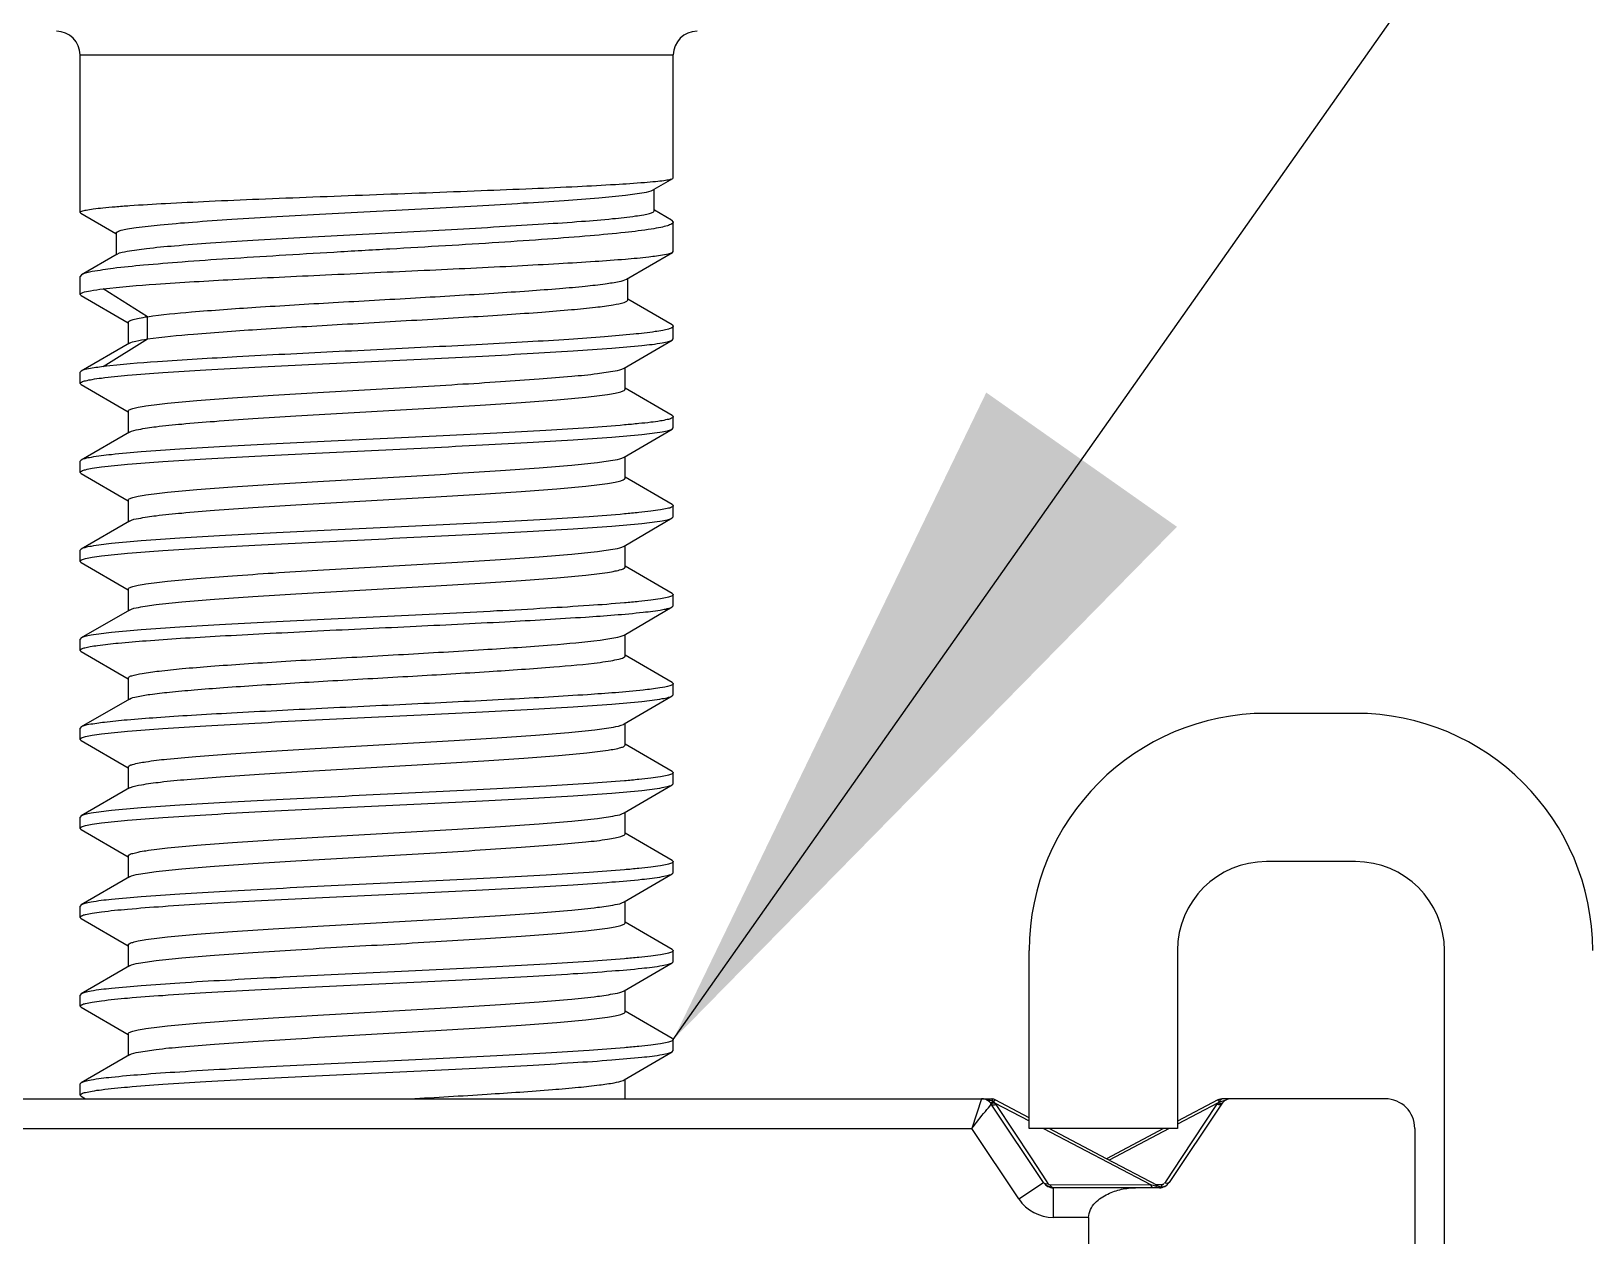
# Model space of a CAD drawing. Extents: x 185245 to 2166646, y -19957 to 815000.
# Drawn here: x 2007811.8 to 2008031.9, y 676203.1 to 676373 of the extents above; entities that cross this region are included whole.
import ezdxf

# ---------------------------------------------------------------- set-up
doc = ezdxf.new("R2010")
doc.units = 0
doc.header["$LTSCALE"] = 1000
doc.header["$MEASUREMENT"] = 0
doc.styles.get("Standard").update_dxf_attribs({"font": 'gbenor.shx', "bigfont": 'gbcbig.shx'})
doc.dimstyles.get("Standard").update_dxf_attribs({"dimscale": 100, "dimtxt": 3.5, "dimasz": 1, "dimexe": 2.5, "dimexo": 3, "dimgap": 1.5, "dimtad": 1, "dimdec": 0, "dimzin": 0, "dimdsep": 46, "dimtxsty": 'Standard', "dimblk": 'ARCHTICK', "dimcen": 0.09, "dimadec": 0, "dimazin": 0, "dimtfac": 1, "dimtdec": 0, "dimtix": 1, "dimtmove": 2, "dimatfit": 3, "dimfxl": 1, "dimtolj": 1, "dimtzin": 0, "dimarcsym": 0})

# ---------------------------------------------------------------- blocks, each defined once
blk = doc.blocks.new('gfhhrryyfd')
at = {"linetype": 'Continuous'}
for p, q in [((3695032.63, -1750827.34), (3695032.63, -1750805.14)), ((3695032.63, -1750827.34), (3695032.63, -1750805.14)), ((3695032.63, -1750805.14), (3695116.26, -1750805.14)), ((3695116.26, -1750822.46), (3695116.26, -1750805.14)), ((3695116.26, -1750822.46), (3695116.26, -1750805.14)), ((3695113.58, -1750824.06), (3695116.19, -1750822.54)), ((3695116.19, -1750822.54), (3695116.26, -1750822.46)), ((3695113.43, -1750824.14), (3695113.58, -1750824.06)), ((3695113.58, -1750827.1), (3695113.58, -1750824.06)), ((3695032.63, -1750827.34), (3695032.63, -1750827.32)), ((3695032.73, -1750827.45), (3695032.63, -1750827.34)), ((3695032.73, -1750827.45), (3695037.67, -1750830.33)), ((3695113.62, -1750827.04), (3695113.58, -1750827.02)), ((3695116.03, -1750828.44), (3695113.62, -1750827.04)), ((3695116.03, -1750828.44), (3695116.26, -1750828.71)), ((3695116.26, -1750832.84), (3695116.26, -1750828.71)), ((3695116.26, -1750832.84), (3695116.26, -1750828.71)), ((3695037.67, -1750830.33), (3695037.71, -1750830.35)), ((3695037.71, -1750830.26), (3695037.71, -1750833.3)), ((3695037.87, -1750833.21), (3695032.82, -1750836.14)), ((3695109.68, -1750836.74), (3695116.14, -1750832.98)), ((3695116.14, -1750832.98), (3695116.26, -1750832.84)), ((3695032.82, -1750836.14), (3695032.63, -1750836.36)), ((3695032.63, -1750838.91), (3695032.63, -1750836.36)), ((3695032.63, -1750838.91), (3695032.63, -1750836.36)), ((3695109.85, -1750839.68), (3695109.85, -1750836.64)), ((3695032.77, -1750839.07), (3695032.63, -1750838.91)), ((3695042.13, -1750842.04), (3695035.88, -1750838.11)), ((3695032.77, -1750839.07), (3695039.4, -1750842.93)), ((3695116.1, -1750843.21), (3695109.85, -1750839.59)), ((3695039.4, -1750842.83), (3695039.4, -1750845.87)), ((3695042.13, -1750845.18), (3695042.13, -1750842.04)), ((3695116.1, -1750843.21), (3695116.26, -1750843.4)), ((3695035.88, -1750849.09), (3695042.13, -1750845.18)), ((3695109.32, -1750849.3), (3695116.12, -1750845.34)), ((3695116.12, -1750845.34), (3695116.26, -1750845.18)), ((3695116.26, -1750845.18), (3695116.26, -1750843.4)), ((3695116.26, -1750845.18), (3695116.26, -1750843.4)), ((3695116.26, -1750843.4), (3695116.26, -1750843.43)), ((3695039.57, -1750845.77), (3695032.77, -1750849.72)), ((3695032.77, -1750849.72), (3695032.63, -1750849.88)), ((3695032.63, -1750851.45), (3695032.63, -1750849.88)), ((3695032.63, -1750851.45), (3695032.63, -1750849.88)), ((3695109.49, -1750852.24), (3695109.49, -1750849.2)), ((3695032.77, -1750851.62), (3695032.63, -1750851.45)), ((3695032.77, -1750851.62), (3695039.4, -1750855.48)), ((3695116.12, -1750855.99), (3695109.49, -1750852.14)), ((3695039.4, -1750855.38), (3695039.4, -1750858.42)), ((3695116.12, -1750855.99), (3695116.26, -1750856.15)), ((3695116.26, -1750857.73), (3695116.26, -1750856.15)), ((3695116.26, -1750857.73), (3695116.26, -1750856.15)), ((3695116.26, -1750856.15), (3695116.26, -1750856.18)), ((3695039.57, -1750858.32), (3695032.77, -1750862.26)), ((3695109.32, -1750861.85), (3695116.12, -1750857.89)), ((3695116.12, -1750857.89), (3695116.26, -1750857.73)), ((3695032.77, -1750862.26), (3695032.63, -1750862.43)), ((3695032.63, -1750864), (3695032.63, -1750862.43)), ((3695032.63, -1750864), (3695032.63, -1750862.43)), ((3695109.49, -1750864.79), (3695109.49, -1750861.75)), ((3695032.77, -1750864.16), (3695032.63, -1750864)), ((3695032.77, -1750864.16), (3695039.4, -1750868.02)), ((3695116.12, -1750868.53), (3695109.49, -1750864.69)), ((3695039.4, -1750867.92), (3695039.4, -1750870.96)), ((3695116.12, -1750868.53), (3695116.26, -1750868.7)), ((3695116.26, -1750870.27), (3695116.26, -1750868.7)), ((3695116.26, -1750870.27), (3695116.26, -1750868.7)), ((3695116.26, -1750868.7), (3695116.26, -1750868.72)), ((3695039.57, -1750870.86), (3695032.77, -1750874.81)), ((3695109.32, -1750874.39), (3695116.12, -1750870.43)), ((3695116.12, -1750870.43), (3695116.26, -1750870.27)), ((3695032.77, -1750874.81), (3695032.63, -1750874.97)), ((3695032.63, -1750876.54), (3695032.63, -1750874.97)), ((3695032.63, -1750876.54), (3695032.63, -1750874.97)), ((3695109.49, -1750877.33), (3695109.49, -1750874.29)), ((3695032.77, -1750876.71), (3695032.63, -1750876.54)), ((3695032.77, -1750876.71), (3695039.4, -1750880.57)), ((3695116.12, -1750881.08), (3695109.49, -1750877.24)), ((3695039.4, -1750880.47), (3695039.4, -1750883.51)), ((3695109.32, -1750886.94), (3695116.12, -1750882.98)), ((3695116.12, -1750881.08), (3695116.26, -1750881.24)), ((3695116.12, -1750882.98), (3695116.26, -1750882.82)), ((3695116.26, -1750882.82), (3695116.26, -1750881.24)), ((3695116.26, -1750882.82), (3695116.26, -1750881.24)), ((3695116.26, -1750881.24), (3695116.26, -1750881.27)), ((3695039.57, -1750883.41), (3695032.77, -1750887.35)), ((3695032.77, -1750887.35), (3695032.63, -1750887.52)), ((3695109.49, -1750889.88), (3695109.49, -1750886.84)), ((3695032.63, -1750889.09), (3695032.63, -1750887.52)), ((3695032.63, -1750889.09), (3695032.63, -1750887.52)), ((3695032.63, -1750889.09), (3695032.63, -1750889.07)), ((3695032.77, -1750889.25), (3695032.63, -1750889.09)), ((3695032.77, -1750889.25), (3695039.4, -1750893.11)), ((3695116.12, -1750893.63), (3695109.49, -1750889.78)), ((3695039.4, -1750893.02), (3695039.4, -1750896.05)), ((3695116.12, -1750893.63), (3695116.26, -1750893.79)), ((3695116.26, -1750895.36), (3695116.26, -1750893.79)), ((3695116.26, -1750895.36), (3695116.26, -1750893.79)), ((3695039.57, -1750895.96), (3695032.77, -1750899.9)), ((3695109.32, -1750899.48), (3695116.12, -1750895.53)), ((3695116.12, -1750895.53), (3695116.26, -1750895.36)), ((3695199.9, -1750897.97), (3695212.44, -1750897.97)), ((3695032.77, -1750899.9), (3695032.63, -1750900.06)), ((3695032.63, -1750901.63), (3695032.63, -1750900.06)), ((3695109.23, -1750899.53), (3695109.32, -1750899.48)), ((3695109.49, -1750902.42), (3695109.49, -1750899.39)), ((3695032.77, -1750901.8), (3695032.63, -1750901.63)), ((3695032.77, -1750901.8), (3695039.4, -1750905.66)), ((3695116.12, -1750906.17), (3695109.49, -1750902.33)), ((3695039.4, -1750905.56), (3695039.4, -1750908.6)), ((3695116.12, -1750906.17), (3695116.26, -1750906.34)), ((3695116.26, -1750907.91), (3695116.26, -1750906.34)), ((3695116.26, -1750907.91), (3695116.26, -1750906.34)), ((3695116.26, -1750906.34), (3695116.26, -1750906.36)), ((3695039.57, -1750908.5), (3695032.77, -1750912.44)), ((3695039.57, -1750908.5), (3695039.75, -1750908.42)), ((3695109.32, -1750912.03), (3695116.12, -1750908.07)), ((3695116.12, -1750908.07), (3695116.26, -1750907.91)), ((3695032.77, -1750912.44), (3695032.63, -1750912.61)), ((3695032.63, -1750914.18), (3695032.63, -1750912.61)), ((3695032.63, -1750914.18), (3695032.63, -1750912.61)), ((3695109.49, -1750914.97), (3695109.49, -1750911.93)), ((3695032.77, -1750914.34), (3695032.63, -1750914.18)), ((3695032.77, -1750914.34), (3695039.4, -1750918.2)), ((3695116.12, -1750918.72), (3695109.49, -1750914.87)), ((3695039.4, -1750918.11), (3695039.4, -1750921.14)), ((3695116.12, -1750918.72), (3695116.26, -1750918.88)), ((3695116.26, -1750920.45), (3695116.26, -1750918.88)), ((3695116.26, -1750920.45), (3695116.26, -1750918.88)), ((3695116.26, -1750918.88), (3695116.26, -1750918.9)), ((3695212.44, -1750918.88), (3695199.9, -1750918.88)), ((3695039.57, -1750921.05), (3695032.77, -1750924.99)), ((3695109.32, -1750924.57), (3695116.12, -1750920.62)), ((3695116.12, -1750920.62), (3695116.26, -1750920.45)), ((3695109.49, -1750927.51), (3695109.49, -1750924.48)), ((3695032.77, -1750924.99), (3695032.63, -1750925.15)), ((3695032.63, -1750926.72), (3695032.63, -1750925.15)), ((3695032.63, -1750926.72), (3695032.63, -1750925.15)), ((3695032.77, -1750926.89), (3695032.63, -1750926.72)), ((3695032.77, -1750926.89), (3695039.4, -1750930.75)), ((3695116.12, -1750931.26), (3695109.49, -1750927.42)), ((3695039.4, -1750930.65), (3695039.4, -1750933.69)), ((3695116.12, -1750931.26), (3695116.26, -1750931.43)), ((3695116.26, -1750933), (3695116.26, -1750931.43)), ((3695116.26, -1750933), (3695116.26, -1750931.43)), ((3695116.26, -1750931.43), (3695116.26, -1750931.45)), ((3695166.44, -1750956.52), (3695166.44, -1750931.43)), ((3695187.35, -1750931.43), (3695187.35, -1750956.52)), ((3695224.99, -1751207.42), (3695224.99, -1750931.43)), ((3695039.57, -1750933.59), (3695032.77, -1750937.53)), ((3695109.32, -1750937.12), (3695116.12, -1750933.16)), ((3695116.12, -1750933.16), (3695116.26, -1750933)), ((3695032.77, -1750937.53), (3695032.63, -1750937.7)), ((3695032.63, -1750939.27), (3695032.63, -1750937.7)), ((3695032.63, -1750939.27), (3695032.63, -1750937.7)), ((3695109.49, -1750940.06), (3695109.49, -1750937.02)), ((3695032.77, -1750939.43), (3695032.63, -1750939.27)), ((3695032.77, -1750939.43), (3695039.4, -1750943.29)), ((3695116.12, -1750943.81), (3695109.49, -1750939.96)), ((3695039.4, -1750943.2), (3695039.4, -1750946.23)), ((3695116.12, -1750943.81), (3695116.26, -1750943.97)), ((3695116.26, -1750945.54), (3695116.26, -1750943.97)), ((3695116.26, -1750945.54), (3695116.26, -1750943.97)), ((3695116.26, -1750943.97), (3695116.26, -1750943.99)), ((3695039.57, -1750946.14), (3695032.77, -1750950.08)), ((3695109.32, -1750949.66), (3695116.12, -1750945.71)), ((3695116.12, -1750945.71), (3695116.26, -1750945.54)), ((3695032.77, -1750950.08), (3695032.63, -1750950.24)), ((3695032.63, -1750951.82), (3695032.63, -1750950.24)), ((3695032.63, -1750951.82), (3695032.63, -1750950.24)), ((3695109.17, -1750949.74), (3695109.32, -1750949.66)), ((3695109.49, -1750952.34), (3695109.49, -1750949.57)), ((3694989.2, -1750952.34), (3695161.03, -1750952.34)), ((3695032.77, -1750951.98), (3695032.63, -1750951.82)), ((3695032.77, -1750951.98), (3695033.38, -1750952.34)), ((3695159.7, -1750952.34), (3695158.35, -1750956.52)), ((3695160.98, -1750952.9), (3695160.92, -1750952.87)), ((3695161.03, -1750952.92), (3695160.98, -1750952.9)), ((3695168.46, -1750964.14), (3695161.09, -1750953.08)), ((3695161.28, -1750952.97), (3695161.53, -1750952.88)), ((3695161.43, -1750952.82), (3695161.63, -1750952.48)), ((3695161.44, -1750952.81), (3695161.49, -1750952.84)), ((3695161.49, -1750952.84), (3695161.53, -1750952.88)), ((3695161.53, -1750952.88), (3695166.44, -1750955.46)), ((3695166.44, -1750955.03), (3695161.62, -1750952.48)), ((3695161.73, -1750953.15), (3695166.7, -1750960.68)), ((3695193.55, -1750953.08), (3695186.18, -1750964.14)), ((3695193.04, -1750952.48), (3695187.35, -1750955.48)), ((3695193.08, -1750952.91), (3695187.35, -1750955.92)), ((3695187.94, -1750960.63), (3695192.9, -1750953.14)), ((3695193.08, -1750952.91), (3695193.21, -1750952.8)), ((3695193.33, -1750953), (3695193.08, -1750952.91)), ((3695193.3, -1750952.6), (3695193.23, -1750952.75)), ((3695194.82, -1750952.34), (3695193.62, -1750952.34)), ((3695194.51, -1750952.34), (3695193.65, -1750952.34)), ((3695193.77, -1750952.63), (3695194.22, -1750952.48)), ((3695216.63, -1750952.34), (3695194.94, -1750952.34)), ((3694990.54, -1750956.52), (3695158.35, -1750956.52)), ((3695164.98, -1750966.46), (3695158.35, -1750956.52)), ((3695187.35, -1750956.52), (3695166.44, -1750956.52)), ((3695168.46, -1750956.52), (3695183.55, -1750964.44)), ((3695177.32, -1750960.78), (3695169.26, -1750956.52)), ((3695185.39, -1750956.52), (3695177.32, -1750960.78)), ((3695186.18, -1750956.54), (3695177.72, -1750960.99)), ((3695220.81, -1750956.52), (3695220.81, -1751015.06)), ((3695166.7, -1750960.68), (3695168.82, -1750963.9)), ((3695184.52, -1750964.58), (3695177.32, -1750960.78)), ((3695185.79, -1750963.88), (3695187.94, -1750960.63)), ((3695164.98, -1750966.46), (3695168.46, -1750964.14)), ((3695168.82, -1750963.9), (3695169.09, -1750964.3)), ((3695169.44, -1750964.49), (3695183.55, -1750964.44)), ((3695183.55, -1750964.44), (3695183.94, -1750964.53)), ((3695184.24, -1750964.43), (3695185.19, -1750964.44)), ((3695185.08, -1750964.68), (3695185.19, -1750964.44)), ((3695185.54, -1750964.25), (3695185.69, -1750964.03)), ((3695185.82, -1750964.28), (3695185.54, -1750964.25)), ((3695185.69, -1750964.03), (3695185.79, -1750963.88)), ((3695169.85, -1750969.06), (3695169.85, -1750964.88)), ((3695184.79, -1750964.88), (3695169.85, -1750964.88)), ((3695183.94, -1750964.53), (3695184.05, -1750964.56)), ((3695184.05, -1750964.56), (3695184.27, -1750964.61)), ((3695184.39, -1750964.73), (3695184.27, -1750964.61)), ((3695174.81, -1750969.06), (3695169.85, -1750969.06)), ((3695174.81, -1750969.06), (3695174.81, -1751015.06))]:
    blk.add_line(p, q, dxfattribs=at)
for centre, radius, start, end in [((3695029.28, -1750805.14), 3.35, 0, 90), ((3695119.61, -1750805.14), 3.35, 90, 180), ((3695116.11, -1750828.71), 0.155, 352.473, 359.9874), ((3695199.9, -1750931.43), 33.45, 90, 180), ((3695212.44, -1750931.43), 33.45, 0, 90), ((3695199.9, -1750931.43), 12.55, 90, 180), ((3695212.44, -1750931.43), 12.55, 0, 90), ((3695159.7, -1750956.15), 3.81, 80.5318, 90.0397), ((3695159.7, -1750954.01), 1.67, 33.6901, 90), ((3695159.9, -1750955.34), 2.97, 67.0808, 71.6139), ((3695160.02, -1750955.04), 2.65, 62.2609, 67.0902), ((3695160.11, -1750954.87), 2.46, 61.176, 62.2111), ((3695160.48, -1750953.07), 0.982, 32.6852, 34.7374), ((3695160.17, -1750954.76), 2.34, 57.7436, 61.1962), ((3695160.37, -1750953.13), 1.11, 29.1761, 32.7458), ((3695160.48, -1750953.08), 0.987, 24.8124, 29.1852), ((3695160.58, -1750953.03), 0.872, 19.6457, 24.8196), ((3695160.68, -1750952.99), 0.767, 13.0088, 19.662), ((3695159.3, -1750954.75), 2.92, 33.3657, 39.9733), ((3695195.36, -1750954.77), 2.94, 140.7761, 146.4499), ((3695208.03, -1751001.63), 51.03, 106.6154, 106.8895), ((3695194.03, -1750953.04), 0.853, 160.2304, 163.9636), ((3695187.91, -1750934.2), 19.34, 286.6266, 287.6315), ((3695194.94, -1750954.01), 1.67, 90, 146.3099), ((3695216.63, -1750956.52), 4.18, 0, 90), ((3695169.85, -1750963.21), 1.67, 213.6901, 270), ((3695184.79, -1750963.21), 1.67, 270, 326.3099), ((3695169.85, -1750963.21), 5.85, 213.6901, 270), ((3695169.53, -1750963.47), 1.25, 242.3724, 264.9828), ((3695184.38, -1750964.11), 0.518, 256.9317, 262.7384), ((3695185.11, -1750963.48), 1.25, 242.1358, 297.4642), ((3695184.44, -1750964.26), 0.756, 323.4647, 326.9897)]:
    blk.add_arc(centre, radius, start, end, dxfattribs=at)
for points, knots in [([(3695032.63, -1750827.32), (3695032.66, -1750827.23), (3695033.01, -1750827.11), (3695033.58, -1750826.97), (3695034.61, -1750826.82), (3695035.95, -1750826.67), (3695037.67, -1750826.52), (3695040.61, -1750826.3), (3695045.03, -1750826.04), (3695051.1, -1750825.74), (3695058.03, -1750825.44), (3695065.57, -1750825.15), (3695073.43, -1750824.85), (3695081.32, -1750824.56), (3695088.97, -1750824.27), (3695096.08, -1750823.98), (3695102.39, -1750823.7), (3695107.68, -1750823.42), (3695111.36, -1750823.18), (3695113.64, -1750822.98), (3695114.83, -1750822.85), (3695115.63, -1750822.71), (3695116.06, -1750822.62), (3695116.19, -1750822.54)], [0, 0, 0, 0, 0.003381, 0.010986, 0.023001, 0.039366, 0.059948, 0.084568, 0.144999, 0.218466, 0.30228, 0.393369, 0.488398, 0.583881, 0.67631, 0.762298, 0.838693, 0.902698, 0.951975, 0.970513, 0.984751, 0.994586, 1, 1, 1, 1]), ([(3695037.71, -1750830.26), (3695037.71, -1750830.17), (3695038, -1750829.98), (3695038.51, -1750829.83), (3695039.41, -1750829.63), (3695041.23, -1750829.36), (3695044.29, -1750829.03), (3695048.8, -1750828.66), (3695054.29, -1750828.28), (3695060.55, -1750827.91), (3695067.35, -1750827.53), (3695074.44, -1750827.15), (3695081.56, -1750826.78), (3695088.45, -1750826.4), (3695094.86, -1750826.03), (3695100.58, -1750825.67), (3695105.39, -1750825.3), (3695109.16, -1750824.97), (3695111.7, -1750824.59), (3695113.04, -1750824.37), (3695113.43, -1750824.14)], [0, 0, 0, 0, 0.003478, 0.010905, 0.022714, 0.038888, 0.08377, 0.143931, 0.217105, 0.300546, 0.391147, 0.485568, 0.580364, 0.672117, 0.757557, 0.833683, 0.897862, 0.947927, 0.982266, 1, 1, 1, 1]), ([(3695037.87, -1750833.21), (3695038.29, -1750832.97), (3695039.7, -1750832.74), (3695042.37, -1750832.34), (3695046.31, -1750832), (3695051.3, -1750831.61), (3695057.19, -1750831.24), (3695063.74, -1750830.86), (3695070.71, -1750830.49), (3695077.85, -1750830.11), (3695084.89, -1750829.74), (3695091.58, -1750829.36), (3695097.69, -1750828.99), (3695103, -1750828.63), (3695107.33, -1750828.27), (3695110.26, -1750827.95), (3695111.98, -1750827.69), (3695112.83, -1750827.5), (3695113.32, -1750827.36), (3695113.58, -1750827.19), (3695113.58, -1750827.1)], [0, 0, 0, 0, 0.01879, 0.054986, 0.107411, 0.174108, 0.252565, 0.339846, 0.432717, 0.527771, 0.621558, 0.710715, 0.792084, 0.862827, 0.920523, 0.963255, 0.978576, 0.989732, 0.99673, 1, 1, 1, 1]), ([(3695116.26, -1750828.73), (3695116.25, -1750828.83), (3695115.94, -1750829.05), (3695115.35, -1750829.25), (3695114.37, -1750829.49), (3695112.39, -1750829.83), (3695109.07, -1750830.23), (3695104.2, -1750830.68), (3695098.25, -1750831.14), (3695091.45, -1750831.6), (3695084.04, -1750832.06), (3695076.28, -1750832.51), (3695068.46, -1750832.96), (3695060.85, -1750833.42), (3695053.74, -1750833.86), (3695047.36, -1750834.3), (3695041.96, -1750834.75), (3695037.71, -1750835.15), (3695034.82, -1750835.6), (3695033.28, -1750835.87), (3695032.82, -1750836.14)], [0, 0, 0, 0, 0.003886, 0.011519, 0.02334, 0.039356, 0.083514, 0.142565, 0.214445, 0.296599, 0.386099, 0.479746, 0.574189, 0.666041, 0.75202, 0.829053, 0.894388, 0.945711, 0.981256, 1, 1, 1, 1]), ([(3695035.88, -1750838.11), (3695038.34, -1750837.81), (3695044.44, -1750837.35), (3695054.89, -1750836.73), (3695067.5, -1750836.13), (3695080.88, -1750835.51), (3695091.84, -1750835), (3695099.87, -1750834.56), (3695104.95, -1750834.26), (3695109.18, -1750833.95), (3695112.46, -1750833.67), (3695114.65, -1750833.35), (3695115.81, -1750833.18), (3695116.14, -1750832.98)], [0, 0, 0, 0, 0.092558, 0.227667, 0.390531, 0.563263, 0.72685, 0.799502, 0.863318, 0.916535, 0.9577, 0.985721, 1, 1, 1, 1]), ([(3695042.13, -1750842.04), (3695044.18, -1750841.74), (3695049.27, -1750841.27), (3695058, -1750840.65), (3695068.54, -1750840.03), (3695079.73, -1750839.4), (3695088.92, -1750838.86), (3695095.68, -1750838.41), (3695099.98, -1750838.09), (3695103.58, -1750837.77), (3695106.4, -1750837.46), (3695108.34, -1750837.14), (3695109.37, -1750836.92), (3695109.68, -1750836.74)], [0, 0, 0, 0, 0.091917, 0.225875, 0.387382, 0.558899, 0.721827, 0.794479, 0.858578, 0.912404, 0.954539, 0.98392, 1, 1, 1, 1]), ([(3695032.63, -1750838.91), (3695032.63, -1750838.88), (3695032.7, -1750838.73), (3695032.87, -1750838.69), (3695032.99, -1750838.64)], [0, 0, 0, 0, 0.150032, 1, 1, 1, 1]), ([(3695032.99, -1750838.64), (3695033.35, -1750838.52), (3695034.31, -1750838.33), (3695035.28, -1750838.19), (3695035.88, -1750838.11)], [0, 0, 0, 0, 0.381972, 1, 1, 1, 1]), ([(3695042.13, -1750845.18), (3695044.28, -1750844.86), (3695049.62, -1750844.38), (3695058.78, -1750843.74), (3695069.79, -1750843.1), (3695079.54, -1750842.55), (3695087.29, -1750842.09), (3695092.65, -1750841.75), (3695097.49, -1750841.42), (3695101.64, -1750841.09), (3695105.02, -1750840.75), (3695107.48, -1750840.44), (3695108.99, -1750840.15), (3695109.66, -1750839.92), (3695109.85, -1750839.75), (3695109.85, -1750839.68)], [0, 0, 0, 0, 0.095824, 0.236156, 0.404676, 0.581721, 0.666965, 0.74667, 0.818513, 0.880413, 0.930596, 0.967658, 0.990667, 0.99686, 1, 1, 1, 1]), ([(3695039.4, -1750842.83), (3695039.4, -1750842.75), (3695039.68, -1750842.56), (3695040.18, -1750842.41), (3695041.05, -1750842.21), (3695041.73, -1750842.1), (3695042.13, -1750842.04)], [0, 0, 0, 0, 0.090831, 0.281881, 0.585261, 1, 1, 1, 1]), ([(3695032.63, -1750851.45), (3695032.63, -1750851.36), (3695032.95, -1750851.18), (3695033.49, -1750851.04), (3695034.46, -1750850.85), (3695036.42, -1750850.58), (3695039.75, -1750850.25), (3695044.64, -1750849.89), (3695050.62, -1750849.52), (3695057.47, -1750849.15), (3695064.93, -1750848.77), (3695072.75, -1750848.4), (3695080.62, -1750848.02), (3695088.27, -1750847.65), (3695095.42, -1750847.27), (3695101.8, -1750846.9), (3695107.19, -1750846.54), (3695111.38, -1750846.17), (3695114.06, -1750845.86), (3695115.49, -1750845.58), (3695115.96, -1750845.44), (3695116.12, -1750845.34)], [0, 0, 0, 0, 0.00322, 0.0104, 0.021911, 0.037725, 0.081756, 0.140993, 0.213313, 0.296099, 0.38634, 0.48076, 0.575929, 0.668382, 0.754759, 0.831923, 0.897075, 0.947869, 0.982512, 0.993416, 1, 1, 1, 1]), ([(3695116.26, -1750843.43), (3695116.24, -1750843.51), (3695115.98, -1750843.67), (3695115.49, -1750843.82), (3695114.68, -1750844), (3695113.05, -1750844.26), (3695110.31, -1750844.57), (3695106.27, -1750844.92), (3695101.29, -1750845.27), (3695095.54, -1750845.62), (3695089.18, -1750845.97), (3695080.01, -1750846.44), (3695068.48, -1750847), (3695055.5, -1750847.65), (3695044.71, -1750848.3), (3695038.42, -1750848.78), (3695035.88, -1750849.09)], [0, 0, 0, 0, 0.0033, 0.009857, 0.019984, 0.033682, 0.071486, 0.122281, 0.18463, 0.256736, 0.336512, 0.421646, 0.598027, 0.76553, 0.904858, 1, 1, 1, 1]), ([(3695039.57, -1750845.77), (3695039.85, -1750845.62), (3695040.72, -1750845.41), (3695041.57, -1750845.26), (3695042.13, -1750845.18)], [0, 0, 0, 0, 0.360548, 1, 1, 1, 1]), ([(3695035.88, -1750849.09), (3695035.19, -1750849.17), (3695034.16, -1750849.34), (3695033.09, -1750849.53), (3695032.77, -1750849.72)], [0, 0, 0, 0, 0.654168, 1, 1, 1, 1]), ([(3695039.4, -1750855.38), (3695039.4, -1750855.3), (3695039.65, -1750855.11), (3695040.12, -1750854.97), (3695040.92, -1750854.78), (3695042.55, -1750854.51), (3695045.31, -1750854.19), (3695049.37, -1750853.82), (3695054.34, -1750853.46), (3695060.03, -1750853.08), (3695066.24, -1750852.71), (3695074.91, -1750852.22), (3695083.5, -1750851.73), (3695091.7, -1750851.22), (3695097.07, -1750850.85), (3695101.61, -1750850.48), (3695105.2, -1750850.14), (3695107.64, -1750849.76), (3695108.94, -1750849.53), (3695109.32, -1750849.3)], [0, 0, 0, 0, 0.003516, 0.010771, 0.022251, 0.037963, 0.081622, 0.14032, 0.211989, 0.294071, 0.383621, 0.477423, 0.664258, 0.750574, 0.827953, 0.893625, 0.945254, 0.981055, 1, 1, 1, 1]), ([(3695039.57, -1750858.32), (3695039.96, -1750858.1), (3695041.26, -1750857.86), (3695043.7, -1750857.48), (3695047.29, -1750857.14), (3695051.83, -1750856.77), (3695057.2, -1750856.4), (3695065.4, -1750855.89), (3695073.99, -1750855.41), (3695082.66, -1750854.91), (3695088.87, -1750854.54), (3695094.56, -1750854.17), (3695099.53, -1750853.8), (3695103.59, -1750853.44), (3695106.34, -1750853.11), (3695107.97, -1750852.85), (3695108.77, -1750852.65), (3695109.24, -1750852.51), (3695109.49, -1750852.33), (3695109.49, -1750852.24)], [0, 0, 0, 0, 0.018976, 0.054803, 0.106452, 0.172137, 0.249523, 0.33584, 0.522662, 0.616451, 0.705987, 0.788054, 0.859709, 0.918395, 0.962045, 0.977755, 0.98923, 0.996486, 1, 1, 1, 1]), ([(3695116.26, -1750856.18), (3695116.24, -1750856.27), (3695115.9, -1750856.43), (3695115.32, -1750856.59), (3695114.31, -1750856.78), (3695112.98, -1750856.96), (3695111.29, -1750857.14), (3695108.39, -1750857.41), (3695104.02, -1750857.73), (3695098.02, -1750858.1), (3695091.17, -1750858.47), (3695083.72, -1750858.85), (3695075.93, -1750859.22), (3695068.08, -1750859.59), (3695060.47, -1750859.97), (3695053.36, -1750860.34), (3695047.01, -1750860.71), (3695041.65, -1750861.07), (3695037.49, -1750861.44), (3695034.82, -1750861.75), (3695033.4, -1750862.03), (3695032.93, -1750862.17), (3695032.77, -1750862.26)], [0, 0, 0, 0, 0.003588, 0.01121, 0.023135, 0.039326, 0.059664, 0.083976, 0.143635, 0.216182, 0.29901, 0.389133, 0.483302, 0.578116, 0.670151, 0.75609, 0.832833, 0.897615, 0.948118, 0.982576, 0.993432, 1, 1, 1, 1]), ([(3695032.63, -1750864), (3695032.63, -1750863.91), (3695032.95, -1750863.73), (3695033.49, -1750863.59), (3695034.46, -1750863.39), (3695036.42, -1750863.12), (3695039.75, -1750862.8), (3695044.64, -1750862.43), (3695050.62, -1750862.06), (3695057.47, -1750861.69), (3695064.93, -1750861.32), (3695072.75, -1750860.94), (3695080.62, -1750860.57), (3695088.27, -1750860.19), (3695095.42, -1750859.82), (3695101.8, -1750859.45), (3695107.19, -1750859.08), (3695111.38, -1750858.71), (3695114.06, -1750858.41), (3695115.49, -1750858.12), (3695115.96, -1750857.98), (3695116.12, -1750857.89)], [0, 0, 0, 0, 0.00322, 0.0104, 0.021911, 0.037726, 0.081758, 0.140994, 0.213314, 0.296099, 0.38634, 0.48076, 0.575927, 0.668379, 0.754757, 0.831923, 0.897075, 0.947869, 0.982512, 0.993416, 1, 1, 1, 1]), ([(3695039.4, -1750867.92), (3695039.4, -1750867.84), (3695039.65, -1750867.66), (3695040.12, -1750867.52), (3695040.92, -1750867.32), (3695042.55, -1750867.06), (3695045.31, -1750866.73), (3695049.37, -1750866.37), (3695054.34, -1750866), (3695060.03, -1750865.63), (3695066.24, -1750865.26), (3695074.91, -1750864.76), (3695083.5, -1750864.28), (3695091.7, -1750863.77), (3695097.07, -1750863.4), (3695101.61, -1750863.03), (3695105.2, -1750862.68), (3695107.64, -1750862.3), (3695108.94, -1750862.07), (3695109.32, -1750861.85)], [0, 0, 0, 0, 0.003515, 0.010772, 0.02225, 0.037963, 0.081622, 0.14032, 0.21199, 0.294071, 0.383622, 0.477423, 0.664258, 0.750574, 0.827954, 0.893625, 0.945254, 0.981055, 1, 1, 1, 1]), ([(3695039.57, -1750870.86), (3695039.96, -1750870.64), (3695041.26, -1750870.41), (3695043.7, -1750870.03), (3695047.29, -1750869.69), (3695051.83, -1750869.31), (3695057.2, -1750868.95), (3695065.4, -1750868.44), (3695073.99, -1750867.95), (3695082.66, -1750867.46), (3695088.87, -1750867.08), (3695094.56, -1750866.71), (3695099.53, -1750866.34), (3695103.59, -1750865.98), (3695106.34, -1750865.66), (3695107.97, -1750865.39), (3695108.77, -1750865.2), (3695109.24, -1750865.05), (3695109.49, -1750864.87), (3695109.49, -1750864.79)], [0, 0, 0, 0, 0.018976, 0.054803, 0.106452, 0.172137, 0.249523, 0.335841, 0.522662, 0.616452, 0.705988, 0.788055, 0.85971, 0.918396, 0.962045, 0.977753, 0.989231, 0.996484, 1, 1, 1, 1]), ([(3695116.26, -1750868.72), (3695116.24, -1750868.82), (3695115.9, -1750868.98), (3695115.32, -1750869.14), (3695114.31, -1750869.32), (3695112.98, -1750869.5), (3695111.29, -1750869.69), (3695108.39, -1750869.96), (3695104.02, -1750870.28), (3695098.02, -1750870.65), (3695091.17, -1750871.02), (3695083.72, -1750871.39), (3695075.93, -1750871.77), (3695068.08, -1750872.14), (3695060.47, -1750872.51), (3695053.36, -1750872.88), (3695047.01, -1750873.26), (3695041.65, -1750873.62), (3695037.49, -1750873.99), (3695034.82, -1750874.29), (3695033.4, -1750874.58), (3695032.93, -1750874.72), (3695032.77, -1750874.81)], [0, 0, 0, 0, 0.003588, 0.011209, 0.023134, 0.039324, 0.059662, 0.083974, 0.143632, 0.21618, 0.299009, 0.389132, 0.4833, 0.578113, 0.670149, 0.756088, 0.83283, 0.897612, 0.948116, 0.982575, 0.993432, 1, 1, 1, 1]), ([(3695032.63, -1750876.54), (3695032.63, -1750876.45), (3695032.95, -1750876.27), (3695033.49, -1750876.13), (3695034.46, -1750875.94), (3695036.42, -1750875.67), (3695039.75, -1750875.34), (3695044.64, -1750874.98), (3695050.62, -1750874.61), (3695057.47, -1750874.24), (3695064.93, -1750873.86), (3695072.75, -1750873.49), (3695080.62, -1750873.11), (3695088.27, -1750872.74), (3695095.42, -1750872.37), (3695101.8, -1750871.99), (3695107.19, -1750871.63), (3695111.38, -1750871.26), (3695114.06, -1750870.95), (3695115.49, -1750870.67), (3695115.96, -1750870.53), (3695116.12, -1750870.43)], [0, 0, 0, 0, 0.00322, 0.0104, 0.021911, 0.037726, 0.081758, 0.140994, 0.213312, 0.296095, 0.386336, 0.480757, 0.575924, 0.668376, 0.754755, 0.831922, 0.897076, 0.94787, 0.982512, 0.993416, 1, 1, 1, 1]), ([(3695039.4, -1750880.47), (3695039.4, -1750880.39), (3695039.65, -1750880.2), (3695040.12, -1750880.06), (3695040.92, -1750879.87), (3695042.55, -1750879.6), (3695045.31, -1750879.28), (3695049.37, -1750878.91), (3695054.34, -1750878.55), (3695060.03, -1750878.17), (3695066.24, -1750877.8), (3695074.91, -1750877.31), (3695083.5, -1750876.82), (3695091.7, -1750876.31), (3695097.07, -1750875.94), (3695101.61, -1750875.57), (3695105.2, -1750875.23), (3695107.64, -1750874.85), (3695108.94, -1750874.62), (3695109.32, -1750874.39)], [0, 0, 0, 0, 0.003515, 0.010772, 0.02225, 0.037963, 0.081622, 0.14032, 0.21199, 0.294071, 0.383622, 0.477423, 0.664258, 0.750575, 0.827954, 0.893625, 0.945255, 0.981055, 1, 1, 1, 1]), ([(3695039.57, -1750883.41), (3695039.96, -1750883.19), (3695041.26, -1750882.95), (3695043.7, -1750882.57), (3695047.29, -1750882.23), (3695051.83, -1750881.86), (3695057.2, -1750881.49), (3695065.4, -1750880.98), (3695073.99, -1750880.5), (3695082.66, -1750880), (3695088.87, -1750879.63), (3695094.56, -1750879.26), (3695099.53, -1750878.89), (3695103.59, -1750878.53), (3695106.34, -1750878.2), (3695107.97, -1750877.94), (3695108.77, -1750877.74), (3695109.24, -1750877.6), (3695109.49, -1750877.42), (3695109.49, -1750877.33)], [0, 0, 0, 0, 0.018976, 0.054802, 0.106452, 0.172137, 0.249523, 0.33584, 0.522662, 0.616451, 0.705987, 0.788054, 0.85971, 0.918396, 0.962045, 0.977753, 0.989231, 0.996484, 1, 1, 1, 1]), ([(3695116.26, -1750881.27), (3695116.24, -1750881.36), (3695115.9, -1750881.52), (3695115.32, -1750881.68), (3695114.31, -1750881.87), (3695112.98, -1750882.05), (3695111.29, -1750882.23), (3695108.39, -1750882.5), (3695104.02, -1750882.82), (3695098.02, -1750883.19), (3695091.17, -1750883.56), (3695083.72, -1750883.94), (3695075.93, -1750884.31), (3695068.08, -1750884.68), (3695060.47, -1750885.06), (3695053.36, -1750885.43), (3695047.01, -1750885.8), (3695041.65, -1750886.16), (3695037.49, -1750886.53), (3695034.82, -1750886.84), (3695033.4, -1750887.12), (3695032.93, -1750887.26), (3695032.77, -1750887.35)], [0, 0, 0, 0, 0.003588, 0.011208, 0.023133, 0.039323, 0.05966, 0.083972, 0.14363, 0.21618, 0.29901, 0.389134, 0.483301, 0.578116, 0.670152, 0.75609, 0.832831, 0.897611, 0.948116, 0.982575, 0.993432, 1, 1, 1, 1]), ([(3695112.02, -1750883.72), (3695112.94, -1750883.62), (3695114.15, -1750883.49), (3695115.51, -1750883.2), (3695115.97, -1750883.07), (3695116.12, -1750882.98)], [0, 0, 0, 0, 0.663188, 0.872597, 1, 1, 1, 1]), ([(3695032.63, -1750889.07), (3695032.65, -1750888.99), (3695032.91, -1750888.84), (3695033.37, -1750888.7), (3695034.15, -1750888.54), (3695035.71, -1750888.3), (3695038.34, -1750888.02), (3695042.23, -1750887.7), (3695047.02, -1750887.37), (3695052.57, -1750887.05), (3695058.73, -1750886.72), (3695067.66, -1750886.27), (3695078.98, -1750885.74), (3695091.86, -1750885.11), (3695102.82, -1750884.49), (3695109.32, -1750884.02), (3695112.02, -1750883.72)], [0, 0, 0, 0, 0.003125, 0.009451, 0.019259, 0.032549, 0.069278, 0.118709, 0.179497, 0.249964, 0.328153, 0.411892, 0.586609, 0.754787, 0.897843, 1, 1, 1, 1]), ([(3695105.93, -1750887.65), (3695106.68, -1750887.55), (3695107.8, -1750887.37), (3695108.97, -1750887.14), (3695109.32, -1750886.94)], [0, 0, 0, 0, 0.650272, 1, 1, 1, 1]), ([(3695039.4, -1750893.02), (3695039.4, -1750892.95), (3695039.58, -1750892.78), (3695040.23, -1750892.56), (3695041.67, -1750892.27), (3695044.03, -1750891.96), (3695047.27, -1750891.64), (3695051.27, -1750891.31), (3695055.91, -1750890.99), (3695061.08, -1750890.66), (3695068.58, -1750890.21), (3695078.1, -1750889.67), (3695088.96, -1750889.04), (3695098.19, -1750888.42), (3695103.66, -1750887.94), (3695105.93, -1750887.65)], [0, 0, 0, 0, 0.003115, 0.009182, 0.031659, 0.067841, 0.116843, 0.177337, 0.247648, 0.325812, 0.409643, 0.584814, 0.753648, 0.897352, 1, 1, 1, 1]), ([(3695039.57, -1750895.96), (3695039.88, -1750895.78), (3695040.87, -1750895.56), (3695042.74, -1750895.25), (3695045.46, -1750894.95), (3695048.92, -1750894.63), (3695053.05, -1750894.32), (3695059.56, -1750893.88), (3695068.45, -1750893.35), (3695079.35, -1750892.74), (3695089.74, -1750892.13), (3695098.55, -1750891.52), (3695103.76, -1750891.07), (3695105.93, -1750890.79)], [0, 0, 0, 0, 0.015918, 0.044768, 0.086031, 0.138698, 0.201427, 0.272595, 0.432694, 0.602452, 0.764307, 0.901529, 1, 1, 1, 1]), ([(3695105.93, -1750890.79), (3695106.45, -1750890.72), (3695107.33, -1750890.6), (3695108.47, -1750890.37), (3695109.11, -1750890.2), (3695109.49, -1750889.99), (3695109.49, -1750889.88)], [0, 0, 0, 0, 0.417669, 0.72318, 0.914162, 1, 1, 1, 1]), ([(3695116.26, -1750893.79), (3695116.26, -1750893.82), (3695116.16, -1750894), (3695115.94, -1750894.04), (3695115.78, -1750894.09)], [0, 0, 0, 0, 0.139134, 1, 1, 1, 1]), ([(3695032.63, -1750901.63), (3695032.63, -1750901.54), (3695032.95, -1750901.36), (3695033.49, -1750901.22), (3695034.46, -1750901.03), (3695036.42, -1750900.76), (3695039.75, -1750900.43), (3695044.64, -1750900.07), (3695050.62, -1750899.7), (3695057.47, -1750899.33), (3695064.93, -1750898.95), (3695072.75, -1750898.58), (3695080.62, -1750898.2), (3695088.27, -1750897.83), (3695095.42, -1750897.46), (3695101.8, -1750897.08), (3695107.19, -1750896.72), (3695111.38, -1750896.35), (3695114.06, -1750896.04), (3695115.49, -1750895.76), (3695115.96, -1750895.62), (3695116.12, -1750895.53)], [0, 0, 0, 0, 0.00322, 0.0104, 0.02191, 0.037724, 0.081755, 0.140991, 0.213309, 0.296091, 0.386332, 0.480756, 0.575929, 0.668382, 0.75476, 0.831926, 0.89708, 0.947873, 0.982513, 0.993416, 1, 1, 1, 1]), ([(3695112.02, -1750894.7), (3695109.41, -1750894.98), (3695103.13, -1750895.44), (3695092.55, -1750896.05), (3695080.06, -1750896.66), (3695066.98, -1750897.28), (3695056.34, -1750897.81), (3695048.56, -1750898.25), (3695043.66, -1750898.57), (3695039.57, -1750898.89), (3695036.39, -1750899.18), (3695034.24, -1750899.51), (3695033.1, -1750899.7), (3695032.77, -1750899.9)], [0, 0, 0, 0, 0.099084, 0.237374, 0.400417, 0.571145, 0.731654, 0.802733, 0.865141, 0.917241, 0.957682, 0.985448, 1, 1, 1, 1]), ([(3695115.78, -1750894.09), (3695115.32, -1750894.24), (3695114.06, -1750894.45), (3695112.8, -1750894.61), (3695112.02, -1750894.7)], [0, 0, 0, 0, 0.381874, 1, 1, 1, 1]), ([(3695039.4, -1750905.56), (3695039.4, -1750905.48), (3695039.64, -1750905.3), (3695040.44, -1750905.05), (3695042.26, -1750904.72), (3695045.21, -1750904.38), (3695049.22, -1750904.02), (3695054.12, -1750903.65), (3695059.74, -1750903.28), (3695065.89, -1750902.91), (3695074.48, -1750902.42), (3695083.02, -1750901.94), (3695091.21, -1750901.43), (3695096.59, -1750901.07), (3695101.19, -1750900.7), (3695104.86, -1750900.35), (3695107.42, -1750899.98), (3695108.79, -1750899.74), (3695109.23, -1750899.53)], [0, 0, 0, 0, 0.003482, 0.010642, 0.037446, 0.080513, 0.138446, 0.209238, 0.290402, 0.379073, 0.472115, 0.658103, 0.744468, 0.822278, 0.888788, 0.94167, 0.979112, 1, 1, 1, 1]), ([(3695039.75, -1750908.42), (3695040.23, -1750908.22), (3695041.65, -1750907.97), (3695044.3, -1750907.6), (3695048.02, -1750907.26), (3695052.66, -1750906.89), (3695058.07, -1750906.53), (3695066.23, -1750906.02), (3695074.73, -1750905.55), (3695083.27, -1750905.05), (3695089.36, -1750904.69), (3695094.93, -1750904.32), (3695099.78, -1750903.96), (3695103.75, -1750903.6), (3695106.67, -1750903.26), (3695108.47, -1750902.93), (3695109.25, -1750902.69), (3695109.49, -1750902.5), (3695109.49, -1750902.42)], [0, 0, 0, 0, 0.022346, 0.06101, 0.114819, 0.181948, 0.260071, 0.346467, 0.531818, 0.624293, 0.712309, 0.792791, 0.862932, 0.920298, 0.962926, 0.989453, 0.996544, 1, 1, 1, 1]), ([(3695116.26, -1750906.36), (3695116.24, -1750906.45), (3695115.9, -1750906.61), (3695115.32, -1750906.77), (3695114.31, -1750906.96), (3695112.98, -1750907.14), (3695111.29, -1750907.32), (3695108.39, -1750907.59), (3695104.02, -1750907.91), (3695098.03, -1750908.28), (3695091.17, -1750908.65), (3695083.72, -1750909.03), (3695075.93, -1750909.4), (3695068.08, -1750909.77), (3695060.47, -1750910.15), (3695053.36, -1750910.52), (3695047.01, -1750910.89), (3695041.65, -1750911.25), (3695037.49, -1750911.62), (3695034.82, -1750911.93), (3695033.4, -1750912.21), (3695032.93, -1750912.35), (3695032.77, -1750912.44)], [0, 0, 0, 0, 0.003586, 0.011204, 0.023126, 0.039313, 0.059647, 0.083957, 0.143613, 0.216161, 0.298989, 0.389113, 0.483287, 0.578107, 0.670147, 0.756086, 0.832829, 0.897612, 0.948117, 0.982576, 0.993432, 1, 1, 1, 1]), ([(3695032.63, -1750914.18), (3695032.63, -1750914.09), (3695032.95, -1750913.91), (3695033.49, -1750913.77), (3695034.46, -1750913.57), (3695036.42, -1750913.31), (3695039.75, -1750912.98), (3695044.64, -1750912.62), (3695050.62, -1750912.25), (3695057.47, -1750911.87), (3695064.93, -1750911.5), (3695072.75, -1750911.12), (3695080.62, -1750910.75), (3695088.27, -1750910.37), (3695095.42, -1750910), (3695101.8, -1750909.63), (3695107.19, -1750909.26), (3695111.38, -1750908.9), (3695114.06, -1750908.59), (3695115.49, -1750908.3), (3695115.96, -1750908.16), (3695116.12, -1750908.07)], [0, 0, 0, 0, 0.00322, 0.0104, 0.02191, 0.037724, 0.081754, 0.14099, 0.21331, 0.296094, 0.386335, 0.48076, 0.575932, 0.668386, 0.754762, 0.831926, 0.897079, 0.947872, 0.982513, 0.993416, 1, 1, 1, 1]), ([(3695039.4, -1750918.11), (3695039.4, -1750918.02), (3695039.65, -1750917.84), (3695040.12, -1750917.7), (3695040.92, -1750917.5), (3695042.55, -1750917.24), (3695045.31, -1750916.91), (3695049.37, -1750916.55), (3695054.34, -1750916.18), (3695060.03, -1750915.81), (3695066.24, -1750915.44), (3695074.91, -1750914.94), (3695083.5, -1750914.46), (3695091.7, -1750913.95), (3695097.07, -1750913.58), (3695101.61, -1750913.21), (3695105.2, -1750912.86), (3695107.64, -1750912.48), (3695108.94, -1750912.25), (3695109.32, -1750912.03)], [0, 0, 0, 0, 0.003515, 0.010772, 0.02225, 0.037963, 0.081623, 0.14032, 0.21199, 0.294071, 0.383622, 0.477423, 0.664258, 0.750574, 0.827954, 0.893625, 0.945254, 0.981055, 1, 1, 1, 1]), ([(3695039.57, -1750921.05), (3695039.96, -1750920.82), (3695041.26, -1750920.59), (3695043.7, -1750920.21), (3695047.29, -1750919.87), (3695051.83, -1750919.49), (3695057.2, -1750919.13), (3695065.4, -1750918.62), (3695073.99, -1750918.13), (3695082.66, -1750917.64), (3695088.87, -1750917.26), (3695094.56, -1750916.89), (3695099.53, -1750916.52), (3695103.59, -1750916.16), (3695106.34, -1750915.84), (3695107.97, -1750915.57), (3695108.77, -1750915.38), (3695109.24, -1750915.23), (3695109.49, -1750915.05), (3695109.49, -1750914.97)], [0, 0, 0, 0, 0.018976, 0.054803, 0.106452, 0.172137, 0.249523, 0.33584, 0.522662, 0.616452, 0.705988, 0.788055, 0.85971, 0.918396, 0.962046, 0.977753, 0.989231, 0.996484, 1, 1, 1, 1]), ([(3695116.26, -1750918.9), (3695116.24, -1750919), (3695115.9, -1750919.16), (3695115.32, -1750919.32), (3695114.31, -1750919.5), (3695112.98, -1750919.68), (3695111.29, -1750919.87), (3695108.39, -1750920.14), (3695104.02, -1750920.46), (3695098.03, -1750920.83), (3695091.18, -1750921.2), (3695083.72, -1750921.57), (3695075.93, -1750921.95), (3695068.08, -1750922.32), (3695060.47, -1750922.69), (3695053.36, -1750923.07), (3695047.01, -1750923.44), (3695041.65, -1750923.8), (3695037.49, -1750924.17), (3695034.82, -1750924.47), (3695033.4, -1750924.76), (3695032.93, -1750924.9), (3695032.77, -1750924.99)], [0, 0, 0, 0, 0.003585, 0.011201, 0.023122, 0.039308, 0.059642, 0.083951, 0.143606, 0.216151, 0.298977, 0.389102, 0.483275, 0.578097, 0.670138, 0.75608, 0.832826, 0.897611, 0.948117, 0.982576, 0.993432, 1, 1, 1, 1]), ([(3695032.63, -1750926.72), (3695032.63, -1750926.63), (3695032.95, -1750926.45), (3695033.49, -1750926.31), (3695034.46, -1750926.12), (3695036.42, -1750925.85), (3695039.75, -1750925.53), (3695044.64, -1750925.16), (3695050.62, -1750924.79), (3695057.47, -1750924.42), (3695064.93, -1750924.04), (3695072.75, -1750923.67), (3695080.62, -1750923.29), (3695088.27, -1750922.92), (3695095.42, -1750922.55), (3695101.8, -1750922.17), (3695107.19, -1750921.81), (3695111.38, -1750921.44), (3695114.06, -1750921.14), (3695115.49, -1750920.85), (3695115.96, -1750920.71), (3695116.12, -1750920.62)], [0, 0, 0, 0, 0.00322, 0.0104, 0.02191, 0.037725, 0.081755, 0.140991, 0.213311, 0.296097, 0.386338, 0.48076, 0.575931, 0.668384, 0.754761, 0.831924, 0.897077, 0.94787, 0.982513, 0.993416, 1, 1, 1, 1]), ([(3695039.4, -1750930.65), (3695039.4, -1750930.57), (3695039.65, -1750930.39), (3695040.12, -1750930.24), (3695040.92, -1750930.05), (3695042.55, -1750929.78), (3695045.31, -1750929.46), (3695049.37, -1750929.1), (3695054.34, -1750928.73), (3695060.03, -1750928.36), (3695066.24, -1750927.98), (3695074.91, -1750927.49), (3695083.5, -1750927), (3695091.7, -1750926.49), (3695097.07, -1750926.13), (3695101.61, -1750925.75), (3695105.2, -1750925.41), (3695107.64, -1750925.03), (3695108.94, -1750924.8), (3695109.32, -1750924.57)], [0, 0, 0, 0, 0.003516, 0.010771, 0.022251, 0.037963, 0.081622, 0.14032, 0.21199, 0.294071, 0.383622, 0.477423, 0.664258, 0.750575, 0.827954, 0.893625, 0.945255, 0.981055, 1, 1, 1, 1]), ([(3695039.57, -1750933.59), (3695039.96, -1750933.37), (3695041.26, -1750933.14), (3695043.7, -1750932.76), (3695047.29, -1750932.41), (3695051.83, -1750932.04), (3695057.2, -1750931.67), (3695065.4, -1750931.16), (3695073.99, -1750930.68), (3695082.66, -1750930.18), (3695088.87, -1750929.81), (3695094.56, -1750929.44), (3695099.53, -1750929.07), (3695103.59, -1750928.71), (3695106.34, -1750928.38), (3695107.97, -1750928.12), (3695108.77, -1750927.92), (3695109.24, -1750927.78), (3695109.49, -1750927.6), (3695109.49, -1750927.51)], [0, 0, 0, 0, 0.018976, 0.054802, 0.106452, 0.172137, 0.249523, 0.33584, 0.522661, 0.616451, 0.705987, 0.788054, 0.85971, 0.918396, 0.962045, 0.977753, 0.989231, 0.996484, 1, 1, 1, 1]), ([(3695032.63, -1750939.27), (3695032.63, -1750939.18), (3695032.95, -1750939), (3695033.49, -1750938.86), (3695034.46, -1750938.66), (3695036.42, -1750938.4), (3695039.75, -1750938.07), (3695044.64, -1750937.71), (3695050.62, -1750937.34), (3695057.47, -1750936.96), (3695064.94, -1750936.59), (3695072.75, -1750936.21), (3695080.62, -1750935.84), (3695088.27, -1750935.46), (3695095.42, -1750935.09), (3695101.8, -1750934.72), (3695107.19, -1750934.35), (3695111.38, -1750933.99), (3695114.06, -1750933.68), (3695115.49, -1750933.39), (3695115.96, -1750933.25), (3695116.12, -1750933.16)], [0, 0, 0, 0, 0.00322, 0.0104, 0.021911, 0.037726, 0.081758, 0.140994, 0.213315, 0.2961, 0.386342, 0.480761, 0.575929, 0.668381, 0.754759, 0.831923, 0.897075, 0.947869, 0.982512, 0.993416, 1, 1, 1, 1]), ([(3695116.26, -1750931.45), (3695116.24, -1750931.55), (3695115.9, -1750931.7), (3695115.32, -1750931.86), (3695114.31, -1750932.05), (3695112.98, -1750932.23), (3695111.29, -1750932.42), (3695108.39, -1750932.68), (3695104.02, -1750933), (3695098.03, -1750933.37), (3695091.17, -1750933.75), (3695083.72, -1750934.12), (3695075.93, -1750934.49), (3695068.08, -1750934.87), (3695060.47, -1750935.24), (3695053.36, -1750935.61), (3695047.01, -1750935.98), (3695041.65, -1750936.35), (3695037.49, -1750936.71), (3695034.82, -1750937.02), (3695033.4, -1750937.3), (3695032.93, -1750937.44), (3695032.77, -1750937.53)], [0, 0, 0, 0, 0.003585, 0.011203, 0.023125, 0.039313, 0.059647, 0.083957, 0.143613, 0.216157, 0.298984, 0.389108, 0.48328, 0.578099, 0.670138, 0.756081, 0.832827, 0.897612, 0.948117, 0.982575, 0.993432, 1, 1, 1, 1]), ([(3695039.4, -1750943.2), (3695039.4, -1750943.11), (3695039.65, -1750942.93), (3695040.12, -1750942.79), (3695040.92, -1750942.59), (3695042.55, -1750942.33), (3695045.31, -1750942), (3695049.37, -1750941.64), (3695054.34, -1750941.27), (3695060.03, -1750940.9), (3695066.24, -1750940.53), (3695074.91, -1750940.03), (3695083.5, -1750939.55), (3695091.7, -1750939.04), (3695097.07, -1750938.67), (3695101.61, -1750938.3), (3695105.2, -1750937.96), (3695107.64, -1750937.57), (3695108.94, -1750937.34), (3695109.32, -1750937.12)], [0, 0, 0, 0, 0.003517, 0.010771, 0.022252, 0.037962, 0.081622, 0.14032, 0.211989, 0.294071, 0.383621, 0.477423, 0.664258, 0.750574, 0.827954, 0.893625, 0.945254, 0.981055, 1, 1, 1, 1]), ([(3695039.57, -1750946.14), (3695039.96, -1750945.91), (3695041.26, -1750945.68), (3695043.7, -1750945.3), (3695047.29, -1750944.96), (3695051.83, -1750944.59), (3695057.2, -1750944.22), (3695065.4, -1750943.71), (3695073.99, -1750943.22), (3695082.66, -1750942.73), (3695088.87, -1750942.35), (3695094.56, -1750941.98), (3695099.53, -1750941.62), (3695103.59, -1750941.25), (3695106.34, -1750940.93), (3695107.97, -1750940.66), (3695108.77, -1750940.47), (3695109.24, -1750940.33), (3695109.49, -1750940.14), (3695109.49, -1750940.06)], [0, 0, 0, 0, 0.018976, 0.054803, 0.106452, 0.172137, 0.249523, 0.33584, 0.522661, 0.616451, 0.705987, 0.788054, 0.859709, 0.918395, 0.962045, 0.977755, 0.98923, 0.996486, 1, 1, 1, 1]), ([(3695116.26, -1750943.99), (3695116.24, -1750944.09), (3695115.9, -1750944.25), (3695115.32, -1750944.41), (3695114.31, -1750944.59), (3695112.98, -1750944.77), (3695111.29, -1750944.96), (3695108.39, -1750945.23), (3695104.02, -1750945.55), (3695098.02, -1750945.92), (3695091.17, -1750946.29), (3695083.72, -1750946.66), (3695075.93, -1750947.04), (3695068.08, -1750947.41), (3695060.47, -1750947.78), (3695053.36, -1750948.16), (3695047.01, -1750948.53), (3695041.65, -1750948.89), (3695037.49, -1750949.26), (3695034.82, -1750949.56), (3695033.4, -1750949.85), (3695032.93, -1750949.99), (3695032.77, -1750950.08)], [0, 0, 0, 0, 0.003588, 0.011209, 0.023134, 0.039325, 0.059662, 0.083974, 0.143632, 0.216179, 0.299007, 0.38913, 0.483299, 0.578112, 0.670147, 0.756087, 0.83283, 0.897612, 0.948116, 0.982576, 0.993432, 1, 1, 1, 1]), ([(3695032.63, -1750951.82), (3695032.63, -1750951.73), (3695032.95, -1750951.54), (3695033.49, -1750951.4), (3695034.46, -1750951.21), (3695036.42, -1750950.94), (3695039.75, -1750950.62), (3695044.64, -1750950.25), (3695050.62, -1750949.88), (3695057.47, -1750949.51), (3695064.93, -1750949.13), (3695072.75, -1750948.76), (3695080.62, -1750948.38), (3695088.27, -1750948.01), (3695095.42, -1750947.64), (3695101.8, -1750947.26), (3695107.19, -1750946.9), (3695111.38, -1750946.53), (3695114.06, -1750946.23), (3695115.49, -1750945.94), (3695115.96, -1750945.8), (3695116.12, -1750945.71)], [0, 0, 0, 0, 0.00322, 0.0104, 0.021911, 0.037726, 0.081758, 0.140994, 0.213313, 0.296096, 0.386337, 0.480758, 0.575925, 0.668376, 0.754755, 0.831922, 0.897075, 0.947869, 0.982512, 0.993416, 1, 1, 1, 1]), ([(3695079.16, -1750952.34), (3695082.78, -1750952.13), (3695089.47, -1750951.73), (3695097.38, -1750951.2), (3695102.66, -1750950.75), (3695105.57, -1750950.44), (3695107.66, -1750950.13), (3695108.78, -1750949.9), (3695109.17, -1750949.74)], [0, 0, 0, 0, 0.36033, 0.666702, 0.789385, 0.887306, 0.95801, 1, 1, 1, 1]), ([(3695158.35, -1750956.52), (3695158.99, -1750955.72), (3695159.86, -1750954.54), (3695160.85, -1750953.45), (3695161.09, -1750953.08)], [0, 0, 0, 0, 0.698346, 1, 1, 1, 1]), ([(3695160.97, -1750952.93), (3695161.02, -1750952.98), (3695161.15, -1750953), (3695161.25, -1750952.98), (3695161.28, -1750952.97)], [0, 0, 0, 0, 0.671481, 1, 1, 1, 1]), ([(3695161.44, -1750952.81), (3695161.41, -1750952.83), (3695161.27, -1750952.88), (3695161.13, -1750952.92), (3695161.03, -1750952.92)], [0, 0, 0, 0, 0.307942, 1, 1, 1, 1]), ([(3695161.24, -1750952.35), (3695161.21, -1750952.35), (3695161.15, -1750952.36), (3695161.09, -1750952.38), (3695161.06, -1750952.39)], [0, 0, 0, 0, 0.48312, 1, 1, 1, 1]), ([(3695161.22, -1750953.18), (3695161.26, -1750953.19), (3695161.43, -1750953.22), (3695161.6, -1750953.19), (3695161.73, -1750953.15)], [0, 0, 0, 0, 0.201666, 1, 1, 1, 1]), ([(3695193.41, -1750953.18), (3695193.38, -1750953.19), (3695193.21, -1750953.22), (3695193.04, -1750953.18), (3695192.9, -1750953.14)], [0, 0, 0, 0, 0.200998, 1, 1, 1, 1]), ([(3695193.04, -1750952.48), (3695193.02, -1750952.5), (3695193.16, -1750952.62), (3695193.17, -1750952.72), (3695193.21, -1750952.8)], [0, 0, 0, 0, 0.259642, 1, 1, 1, 1]), ([(3695193.62, -1750952.34), (3695193.53, -1750952.34), (3695193.4, -1750952.44), (3695193.32, -1750952.56), (3695193.3, -1750952.6)], [0, 0, 0, 0, 0.684585, 1, 1, 1, 1]), ([(3695193.65, -1750952.95), (3695193.6, -1750953), (3695193.47, -1750953.02), (3695193.36, -1750953), (3695193.33, -1750953)], [0, 0, 0, 0, 0.67298, 1, 1, 1, 1]), ([(3695193.42, -1750952.35), (3695193.45, -1750952.35), (3695193.51, -1750952.36), (3695193.57, -1750952.38), (3695193.6, -1750952.39)], [0, 0, 0, 0, 0.483166, 1, 1, 1, 1]), ([(3695168.46, -1750964.14), (3695168.48, -1750964.17), (3695168.65, -1750964.33), (3695168.91, -1750964.33), (3695169.09, -1750964.3)], [0, 0, 0, 0, 0.206816, 1, 1, 1, 1]), ([(3695183.98, -1750964.88), (3695183.93, -1750964.88), (3695183.72, -1750964.82), (3695183.61, -1750964.6), (3695183.55, -1750964.44)], [0, 0, 0, 0, 0.195592, 1, 1, 1, 1]), ([(3695169.85, -1750964.88), (3695169.81, -1750964.88), (3695169.61, -1750964.83), (3695169.5, -1750964.63), (3695169.44, -1750964.49)], [0, 0, 0, 0, 0.198838, 1, 1, 1, 1]), ([(3695174.81, -1750969.06), (3695174.81, -1750968.3), (3695175.61, -1750966.86), (3695177.45, -1750965.7), (3695179.42, -1750965.03), (3695180.78, -1750964.88), (3695181.44, -1750964.88)], [0, 0, 0, 0, 0.268529, 0.521802, 0.764472, 1, 1, 1, 1]), ([(3695184.32, -1750964.62), (3695184.35, -1750964.62), (3695184.39, -1750964.63), (3695184.55, -1750964.6), (3695184.52, -1750964.58)], [0, 0, 0, 0, 0.501408, 1, 1, 1, 1])]:
    blk.add_open_spline(points, degree=3, knots=knots, dxfattribs=at)
for points in [[(3695160.84, -1750952.51), (3695160.67, -1750952.46), (3695160.5, -1750952.42), (3695160.32, -1750952.39)], [(3695161.03, -1750952.34), (3695161.14, -1750952.34), (3695161.23, -1750952.42), (3695161.29, -1750952.51)], [(3695161.62, -1750952.48), (3695161.5, -1750952.42), (3695161.37, -1750952.35), (3695161.24, -1750952.35)], [(3695193.04, -1750952.48), (3695193.16, -1750952.42), (3695193.29, -1750952.35), (3695193.42, -1750952.35)], [(3695169.09, -1750964.3), (3695169.16, -1750964.41), (3695169.3, -1750964.49), (3695169.44, -1750964.49)], [(3695185.19, -1750964.44), (3695185.28, -1750964.44), (3695185.45, -1750964.38), (3695185.43, -1750964.29)], [(3695186.18, -1750964.14), (3695186.11, -1750964.24), (3695185.95, -1750964.28), (3695185.82, -1750964.28)]]:
    blk.add_open_spline(points, degree=3, dxfattribs=at)
blk.add_leader([(3695116.26, -1750943.97), (3695847.91, -1749904.8)], dimstyle='Standard', override={"dimgap": 20, "dimtad": 0})

msp = doc.modelspace()

# ---------------------------------------------------------------- block references
at = {"lineweight": -3, "xscale": 0.9999959468841553, "yscale": 0.9999959506094456, "zscale": 0.9999959495959999}
msp.add_blockref('gfhhrryyfd', (-1687199, 2427167.71, 0), dxfattribs=at)

doc.saveas('drawing.dxf')
